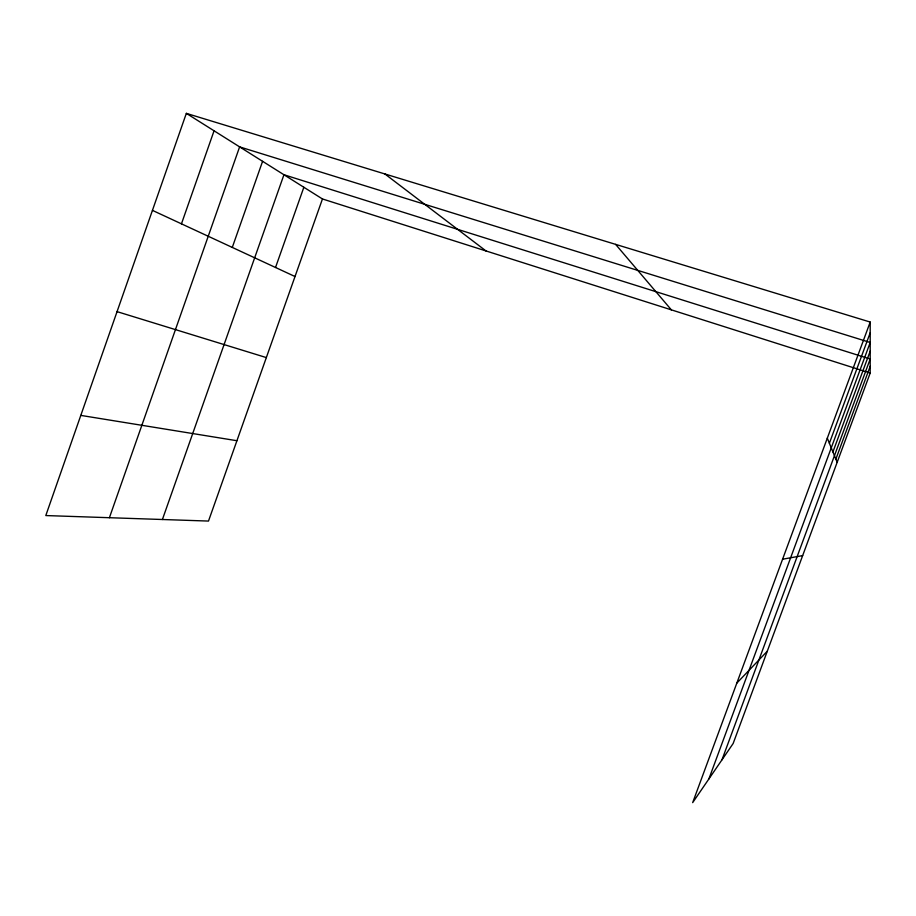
<?xml version="1.0" encoding="UTF-8"?>
<svg xmlns="http://www.w3.org/2000/svg" width="916" height="916" viewBox="0 0 916 916"><rect width="100%" height="100%" fill="white"/><g stroke="black" fill="none" stroke-linecap="round" stroke-linejoin="round"><path stroke-width="1.37" d="M870.2 322.054L692.668 802.634L733.143 743.517L870.189 373.041L870.2 322.054L186.337 113.366L45.8 515.559L208.493 521.067L322.455 198.967L186.337 113.366M181.46 223.836L214.058 130.805M109.405 517.712L239.614 146.881L870.2 342.492L708.87 778.978M232.286 247.423L262.583 161.319M162.407 519.509L283.949 174.75L870.2 359.026L721.991 759.799M275.521 267.495L303.849 187.276M829.381 443.23L870.2 332.771M832.919 451.931L870.2 351.114M835.861 459.145L870.189 366.308M736.808 683.13L767.299 651.196M782.585 559.218L802.656 555.6M80.803 415.395L236.923 440.722M117.053 311.635L266.338 357.584M322.455 198.967L870.189 373.041M152.434 210.371L295.009 276.529M384.869 173.948L485.995 250.95M615.609 244.366L671.348 309.848M827.308 438.157L837.155 462.34"/></g></svg>
